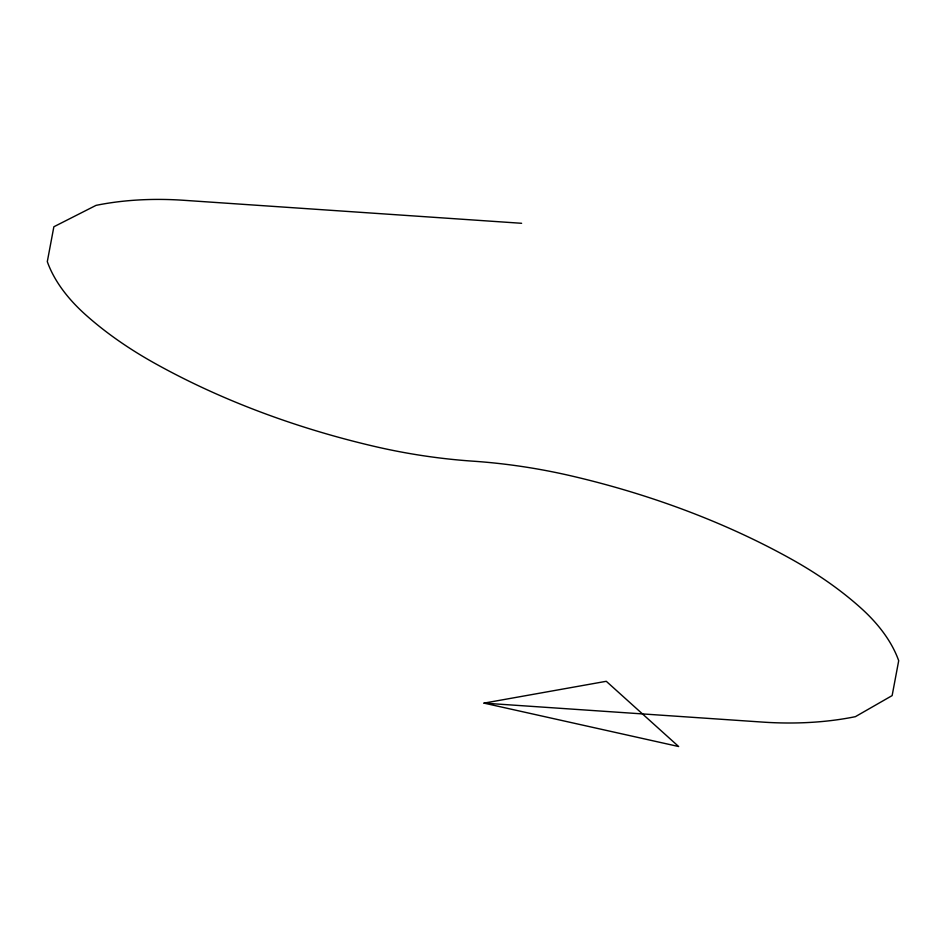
<?xml version="1.0" encoding="UTF-8"?>
<svg xmlns="http://www.w3.org/2000/svg" width="946" height="946" viewBox="0 0 946 946"><rect width="100%" height="100%" fill="white"/><g stroke="black" fill="none" stroke-linecap="round" stroke-linejoin="round"><path stroke-width="1.42" d="M483.997 703.126L606.28 681.297L678.649 746.524L483.997 703.126L762.464 722.082A235.105 129.768 10.7 0 0 855.397 716.666L892.137 695.594L898.7 660.71A221.423 122.211 10.7 0 0 861.073 608.195A346.78 191.399 10.7 0 0 791.92 559.453A523.883 289.157 10.7 0 0 571.561 475.968A346.78 191.399 10.7 0 0 473 461.175A346.78 191.399 10.7 0 1 374.439 446.394A523.883 289.157 10.7 0 1 154.08 362.909A346.78 191.399 10.7 0 1 84.927 314.155A221.423 122.211 10.7 0 1 47.3 261.64L53.863 226.768L96.019 205.377A221.423 122.211 10.7 0 1 183.536 200.28L521.613 223.291"/></g></svg>
